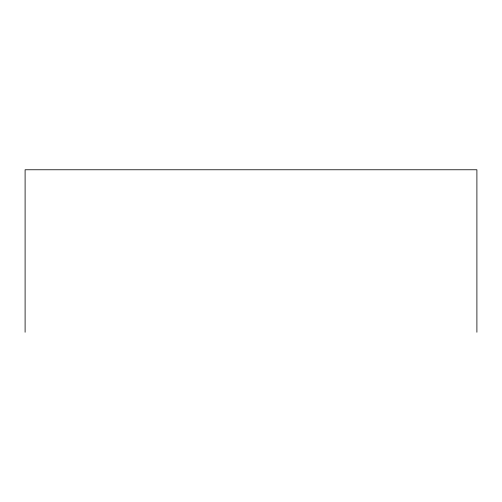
<?xml version="1.0" encoding="UTF-8"?>
<svg xmlns="http://www.w3.org/2000/svg" width="502" height="502" viewBox="0 0 502 502"><rect width="100%" height="100%" fill="white"/><g stroke="black" fill="none" stroke-linecap="round" stroke-linejoin="round"><path stroke-width="0.75" d="M476.9 332.236L476.9 169.764L25.1 169.764L25.1 332.236"/></g></svg>
